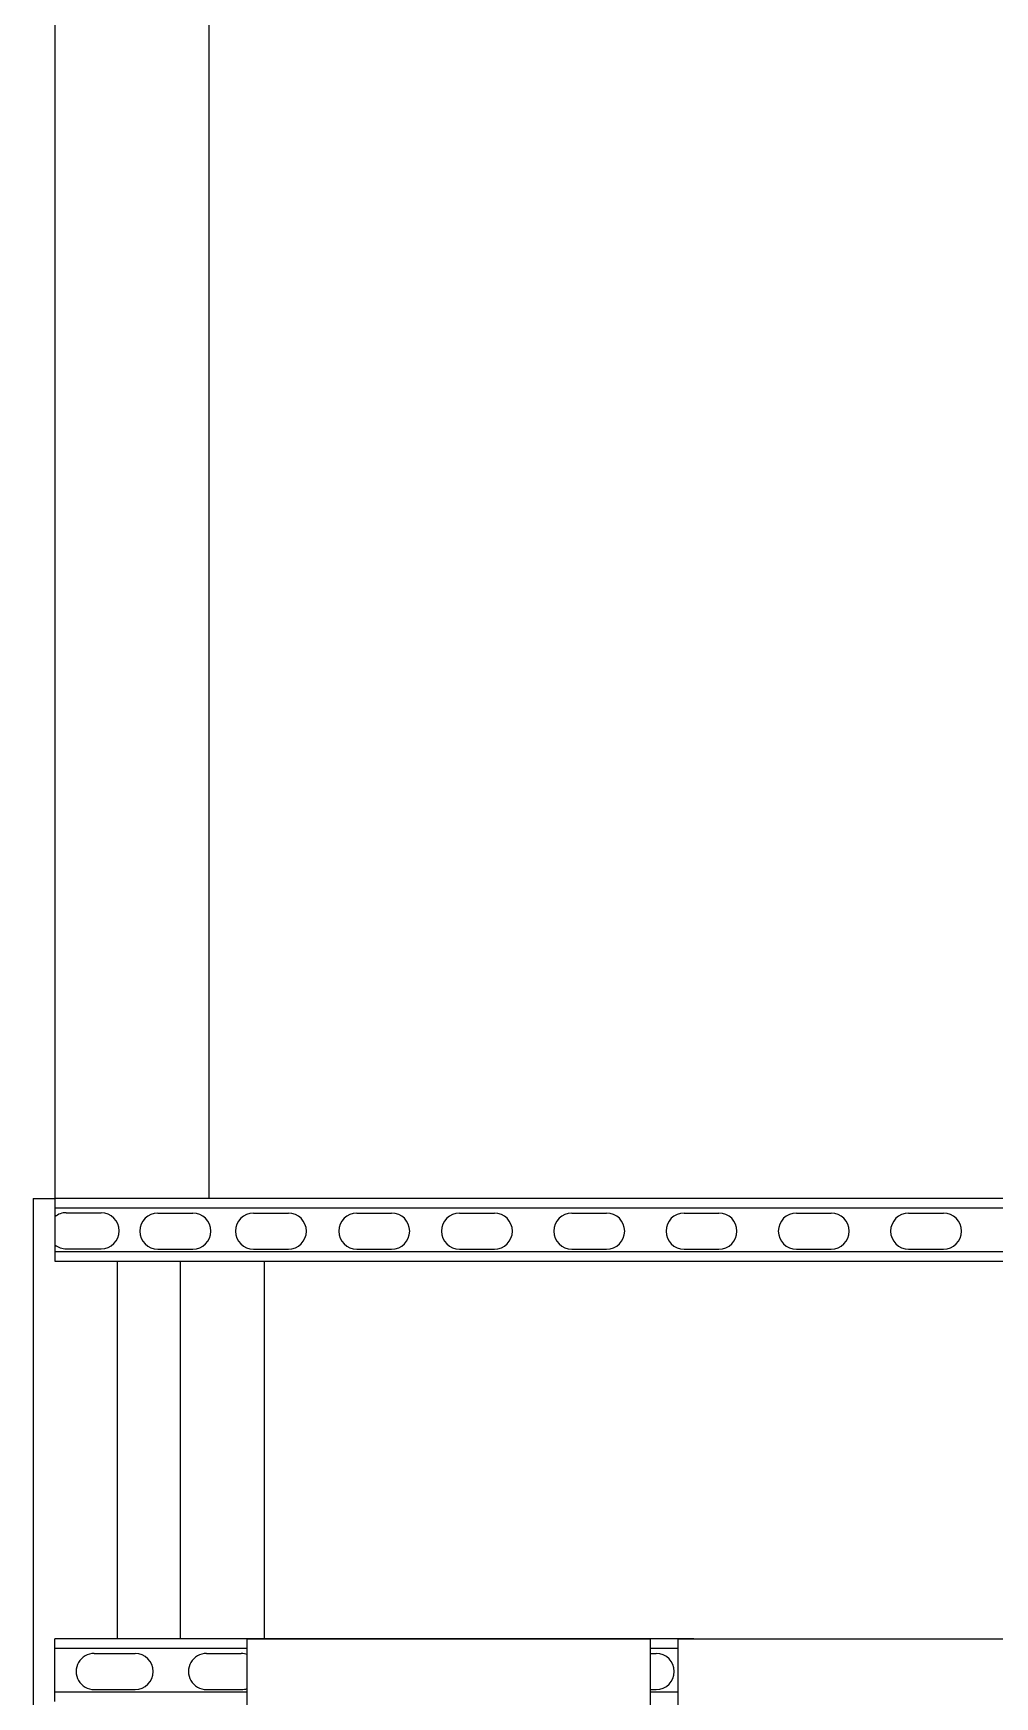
# Model space of a CAD drawing. Header units: feet. Extents: x -159 to 1687, y -48 to 1556.
# Drawn here: x 847 to 871.98, y 1067.91 to 1111.13 of the extents above; entities that cross this region are included whole.
import ezdxf

# ---------------------------------------------------------------- set-up
doc = ezdxf.new("R2010")
doc.units = ezdxf.units.FT
doc.header["$MEASUREMENT"] = 0
for name, color, linetype in [('9417_1-3$0$M25-UNISTRUT', 94, 'Continuous'), ('9417_1-3$0$UNISTRUT', 94, 'Continuous'), ('E-POSTS', 4, 'Continuous')]:
    doc.layers.add(name, color=color, linetype=linetype)

msp = doc.modelspace()

# ---------------------------------------------------------------- linework, layer by layer
for points in [[(852.55841, 1069.41331), (863.02815, 1069.41331), (863.02815, 1054.64261), (852.55841, 1054.64261)], [(863.75171, 1069.41331), (874.16755, 1069.41331), (874.16755, 1054.64261), (863.75171, 1054.64261)]]:
    msp.add_lwpolyline(points, close=True)
at = {"layer": '9417_1-3$0$M25-UNISTRUT'}
for p, q in [((847.56048, 1176.90336), (847.56048, 1080.85503)), ((851.56048, 1176.90336), (851.56048, 1080.85503)), ((874.41397, 1080.85503), (847.56048, 1080.85503)), ((874.41397, 1080.60503), (847.56048, 1080.60503)), ((864.15755, 1069.41331), (847.56048, 1069.41331)), ((852.55841, 1069.16331), (847.56048, 1069.16331))]:
    msp.add_line(p, q, dxfattribs=at)
for points in [[(847.55435, 1079.48003), (874.41397, 1079.48003)], [(847.56048, 1079.23003), (874.41397, 1079.23003)], [(850.81048, 1079.23003), (850.81048, 1069.41331)], [(863.75171, 1069.16331), (863.02815, 1069.16331)], [(847.56048, 1068.03831), (852.55841, 1068.03831)], [(863.02815, 1068.03831), (863.75171, 1068.03831)]]:
    msp.add_lwpolyline(points, dxfattribs=at)
at = {"layer": '9417_1-3$0$UNISTRUT'}
for p, q in [((847.56048, 1080.85503), (847.56048, 1079.23003)), ((847.85661, 1080.48762), (848.76084, 1080.48762)), ((850.23696, 1080.47905), (851.14119, 1080.47905)), ((852.72085, 1080.47905), (853.62508, 1080.47905)), ((855.40428, 1080.47905), (856.30851, 1080.47905)), ((858.07244, 1080.47905), (858.97667, 1080.47905)), ((860.98955, 1080.47905), (861.89378, 1080.47905)), ((863.90667, 1080.47905), (864.8109, 1080.47905)), ((866.82378, 1080.47905), (867.72801, 1080.47905)), ((869.7409, 1080.47905), (870.64512, 1080.47905)), ((847.85661, 1079.54918), (848.76084, 1079.54918)), ((850.23696, 1079.54061), (851.14119, 1079.54061)), ((852.72085, 1079.54061), (853.62508, 1079.54061)), ((855.40428, 1079.54061), (856.30851, 1079.54061)), ((858.07244, 1079.54061), (858.97667, 1079.54061)), ((860.98955, 1079.54061), (861.89378, 1079.54061)), ((863.90667, 1079.54061), (864.8109, 1079.54061)), ((866.82378, 1079.54061), (867.72801, 1079.54061)), ((869.7409, 1079.54061), (870.64512, 1079.54061)), ((849.18548, 1069.41331), (849.18548, 1079.23003)), ((847.56048, 1067.78831), (847.56048, 1069.41331)), ((848.581, 1069.03734), (849.6418, 1069.03734)), ((851.49811, 1069.03734), (852.40234, 1069.03734)), ((863.02815, 1069.03734), (863.18369, 1069.03734)), ((848.581, 1068.0989), (849.6418, 1068.0989)), ((851.49811, 1068.0989), (852.40234, 1068.0989)), ((863.02815, 1068.0989), (863.18369, 1068.0989))]:
    msp.add_line(p, q, dxfattribs=at)
for centre, start, end in [((847.85661, 1080.0184), 90, 129.131974), ((848.76084, 1080.0184), 270, 90), ((850.23696, 1080.00983), 90, 270), ((851.14119, 1080.00983), 270, 90), ((852.72085, 1080.00983), 90, 270), ((853.62508, 1080.00983), 270, 90), ((855.40428, 1080.00983), 90, 270), ((856.30851, 1080.00983), 270, 90), ((858.07244, 1080.00983), 90, 270), ((858.97667, 1080.00983), 270, 90), ((860.98955, 1080.00983), 90, 270), ((861.89378, 1080.00983), 270, 90), ((863.90667, 1080.00983), 90, 270), ((864.8109, 1080.00983), 270, 90), ((866.82378, 1080.00983), 90, 270), ((867.72801, 1080.00983), 270, 90), ((869.7409, 1080.00983), 90, 270), ((870.64512, 1080.00983), 270, 90), ((847.85661, 1080.0184), 230.868026, 270), ((848.581, 1068.56812), 90, 270.000001), ((849.6418, 1068.56812), 270, 90), ((851.49811, 1068.56812), 90, 270.000001), ((852.40234, 1068.56812), 70.572246, 90), ((863.18369, 1068.56812), 270, 90), ((852.40234, 1068.56812), 270, 289.427754)]:
    msp.add_arc(centre, 0.46922, start, end, dxfattribs=at)
at = {"layer": 'E-POSTS', "flags": 128}
for points in [[(846.99798, 1080.85503), (846.99798, 999.30883)], [(846.99798, 1080.85503), (847.56048, 1080.85503)], [(852.99798, 1079.23003), (852.99798, 1069.41331)]]:
    msp.add_lwpolyline(points, dxfattribs=at)

doc.saveas('drawing.dxf')
